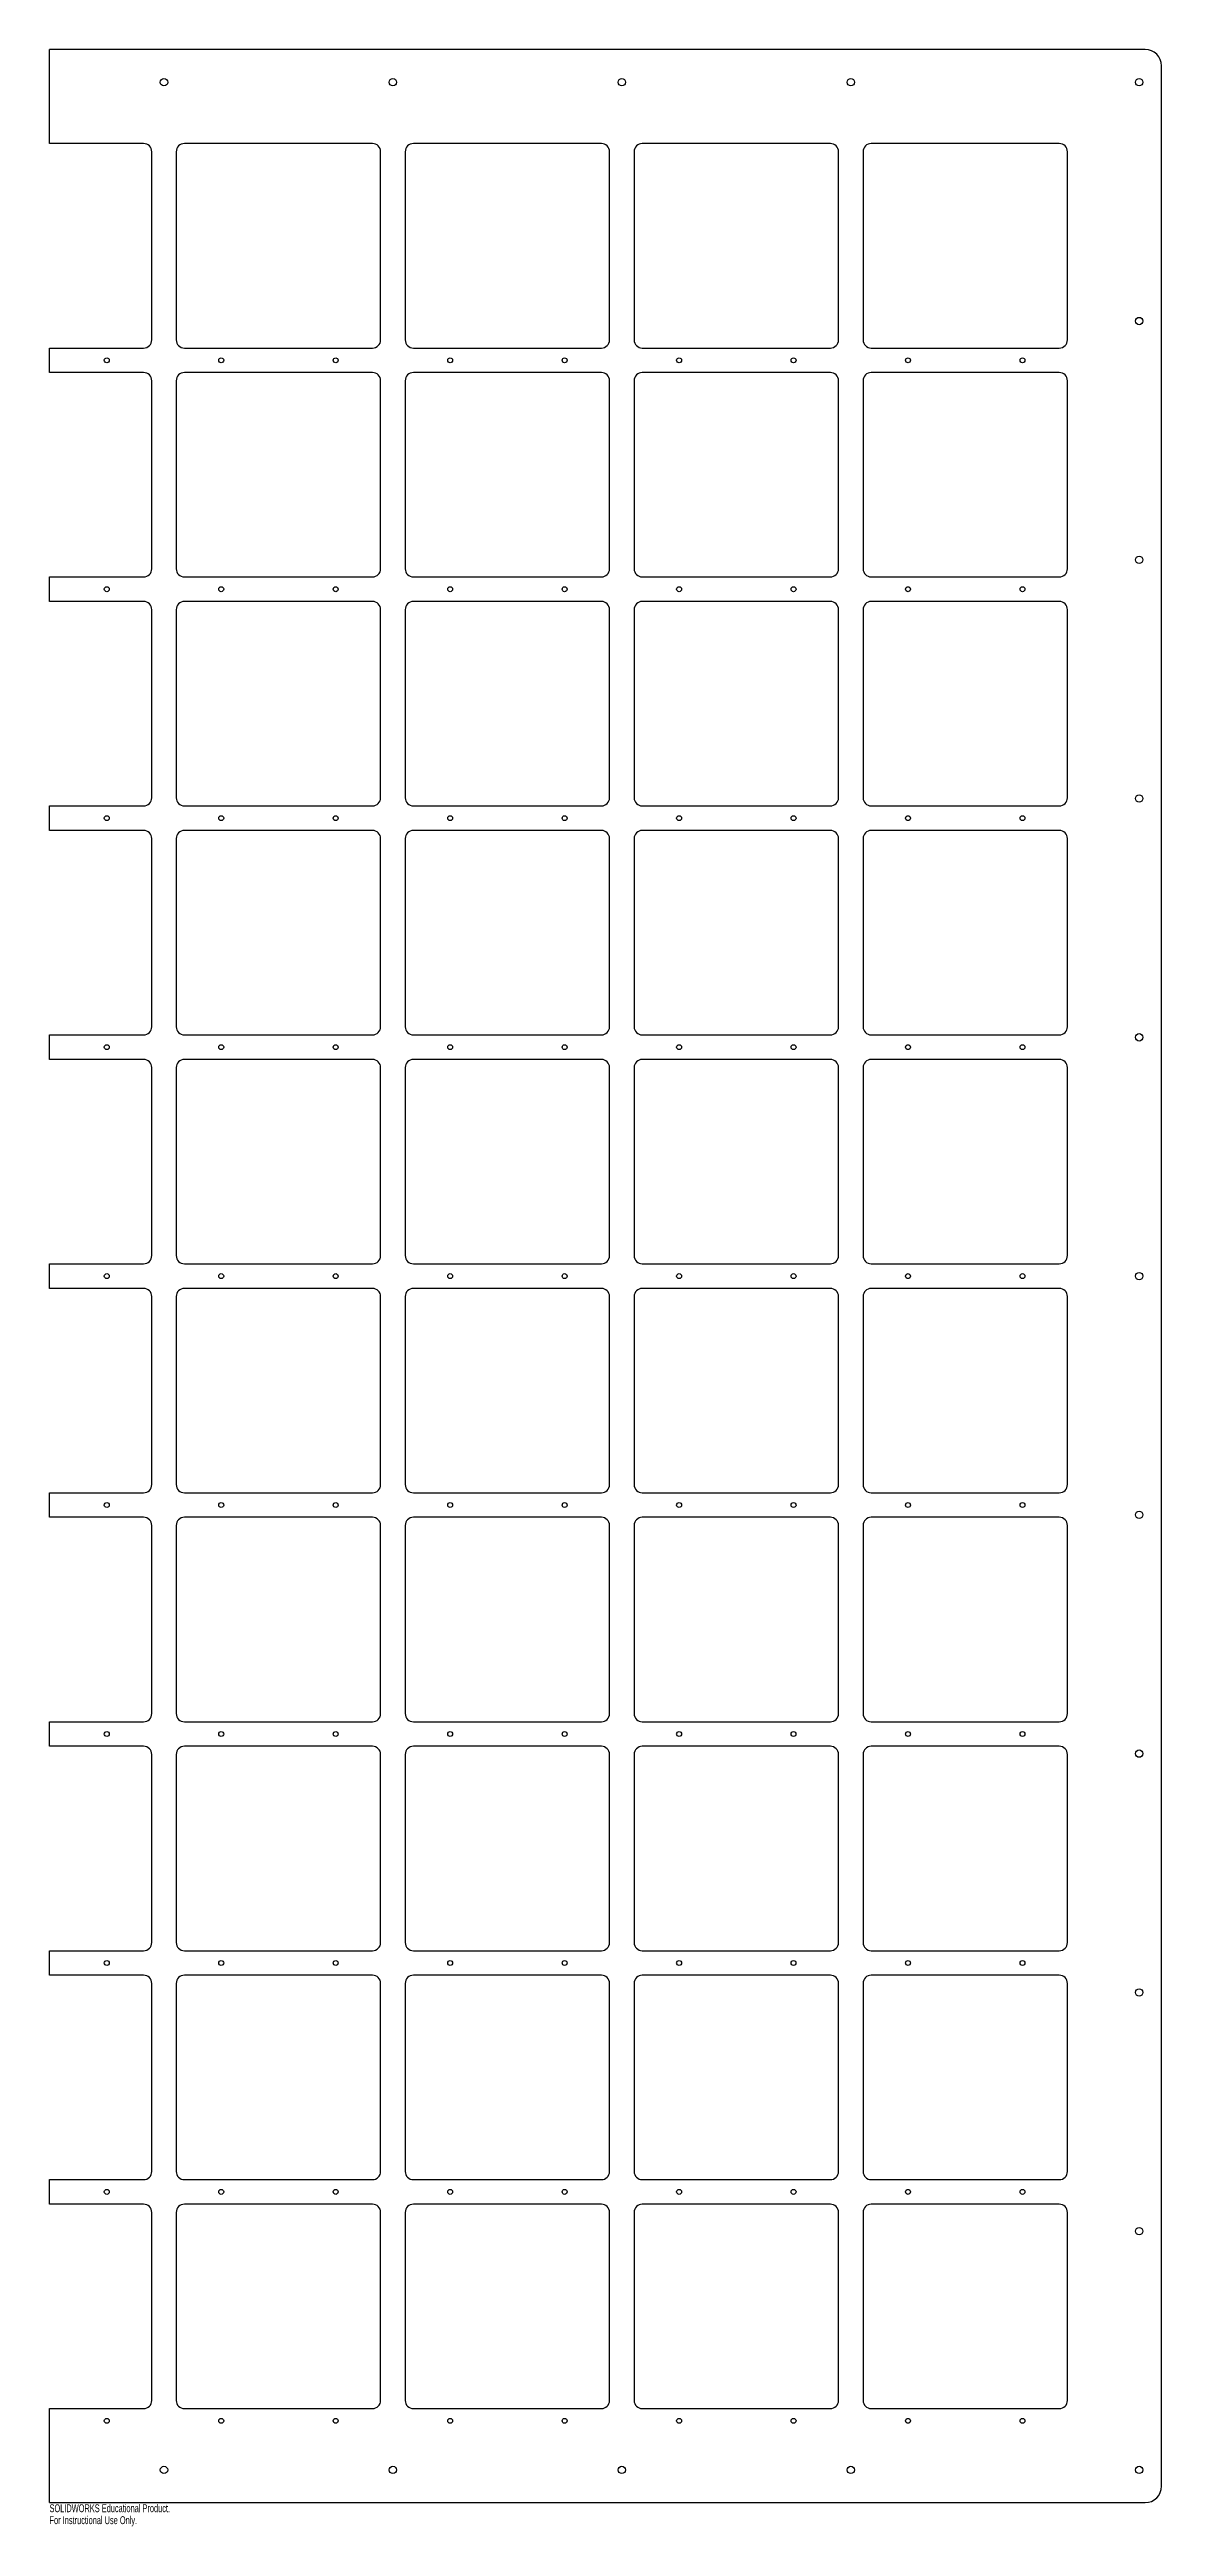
# Model space of a CAD drawing. Header units: millimetres. Extents: x 70 to 750, y -765 to 750.
import ezdxf

# ---------------------------------------------------------------- set-up
doc = ezdxf.new("R2010")
doc.units = ezdxf.units.MM
doc.styles.add('SLDTEXTSTYLE0', font='TXT', dxfattribs={"width": 0.7})

msp = doc.modelspace()

# ---------------------------------------------------------------- linework, layer by layer
at = {"color": 7, "linetype": 'Continuous', "lineweight": 25}
for p, q in [((70, 692.5), (70, 750)), ((740, 750), (70, 750)), ((750, -740), (750, 740)), ((127.5, 692.5), (70, 692.5)), ((132.5, 572.5), (132.5, 687.5)), ((147.5, 687.5), (147.5, 572.5)), ((267.5, 692.5), (152.5, 692.5)), ((272.5, 572.5), (272.5, 687.5)), ((287.5, 687.5), (287.5, 572.5)), ((407.5, 692.5), (292.5, 692.5)), ((412.5, 572.5), (412.5, 687.5)), ((427.5, 687.5), (427.5, 572.5)), ((547.5, 692.5), (432.5, 692.5)), ((552.5, 572.5), (552.5, 687.5)), ((567.5, 687.5), (567.5, 572.5)), ((687.5, 692.5), (572.5, 692.5)), ((692.5, 572.5), (692.5, 687.5)), ((70, 552.5), (70, 567.5)), ((70, 567.5), (127.5, 567.5)), ((152.5, 567.5), (267.5, 567.5)), ((292.5, 567.5), (407.5, 567.5)), ((432.5, 567.5), (547.5, 567.5)), ((572.5, 567.5), (687.5, 567.5)), ((127.5, 552.5), (70, 552.5)), ((132.5, 432.5), (132.5, 547.5)), ((147.5, 547.5), (147.5, 432.5)), ((267.5, 552.5), (152.5, 552.5)), ((272.5, 432.5), (272.5, 547.5)), ((287.5, 547.5), (287.5, 432.5)), ((407.5, 552.5), (292.5, 552.5)), ((412.5, 432.5), (412.5, 547.5)), ((427.5, 547.5), (427.5, 432.5)), ((547.5, 552.5), (432.5, 552.5)), ((552.5, 432.5), (552.5, 547.5)), ((567.5, 547.5), (567.5, 432.5)), ((687.5, 552.5), (572.5, 552.5)), ((692.5, 432.5), (692.5, 547.5)), ((70, 412.5), (70, 427.5)), ((70, 427.5), (127.5, 427.5)), ((152.5, 427.5), (267.5, 427.5)), ((292.5, 427.5), (407.5, 427.5)), ((432.5, 427.5), (547.5, 427.5)), ((572.5, 427.5), (687.5, 427.5)), ((127.5, 412.5), (70, 412.5)), ((267.5, 412.5), (152.5, 412.5)), ((407.5, 412.5), (292.5, 412.5)), ((547.5, 412.5), (432.5, 412.5)), ((687.5, 412.5), (572.5, 412.5)), ((132.5, 292.5), (132.5, 407.5)), ((147.5, 407.5), (147.5, 292.5)), ((272.5, 292.5), (272.5, 407.5)), ((287.5, 407.5), (287.5, 292.5)), ((412.5, 292.5), (412.5, 407.5)), ((427.5, 407.5), (427.5, 292.5)), ((552.5, 292.5), (552.5, 407.5)), ((567.5, 407.5), (567.5, 292.5)), ((692.5, 292.5), (692.5, 407.5)), ((70, 272.5), (70, 287.5)), ((70, 287.5), (127.5, 287.5)), ((152.5, 287.5), (267.5, 287.5)), ((292.5, 287.5), (407.5, 287.5)), ((432.5, 287.5), (547.5, 287.5)), ((572.5, 287.5), (687.5, 287.5)), ((127.5, 272.5), (70, 272.5)), ((132.5, 152.5), (132.5, 267.5)), ((147.5, 267.5), (147.5, 152.5)), ((267.5, 272.5), (152.5, 272.5)), ((272.5, 152.5), (272.5, 267.5)), ((287.5, 267.5), (287.5, 152.5)), ((407.5, 272.5), (292.5, 272.5)), ((412.5, 152.5), (412.5, 267.5)), ((427.5, 267.5), (427.5, 152.5)), ((547.5, 272.5), (432.5, 272.5)), ((552.5, 152.5), (552.5, 267.5)), ((567.5, 267.5), (567.5, 152.5)), ((687.5, 272.5), (572.5, 272.5)), ((692.5, 152.5), (692.5, 267.5)), ((70, 132.5), (70, 147.5)), ((70, 147.5), (127.5, 147.5)), ((152.5, 147.5), (267.5, 147.5)), ((292.5, 147.5), (407.5, 147.5)), ((432.5, 147.5), (547.5, 147.5)), ((572.5, 147.5), (687.5, 147.5)), ((127.5, 132.5), (70, 132.5)), ((132.5, 12.5), (132.5, 127.5)), ((147.5, 127.5), (147.5, 12.5)), ((267.5, 132.5), (152.5, 132.5)), ((272.5, 12.5), (272.5, 127.5)), ((287.5, 127.5), (287.5, 12.5)), ((407.5, 132.5), (292.5, 132.5)), ((412.5, 12.5), (412.5, 127.5)), ((427.5, 127.5), (427.5, 12.5)), ((547.5, 132.5), (432.5, 132.5)), ((552.5, 12.5), (552.5, 127.5)), ((567.5, 127.5), (567.5, 12.5)), ((687.5, 132.5), (572.5, 132.5)), ((692.5, 12.5), (692.5, 127.5)), ((70, -7.5), (70, 7.5)), ((70, 7.5), (127.5, 7.5)), ((152.5, 7.5), (267.5, 7.5)), ((292.5, 7.5), (407.5, 7.5)), ((432.5, 7.5), (547.5, 7.5)), ((572.5, 7.5), (687.5, 7.5)), ((127.5, -7.5), (70, -7.5)), ((132.5, -127.5), (132.5, -12.5)), ((147.5, -12.5), (147.5, -127.5)), ((267.5, -7.5), (152.5, -7.5)), ((272.5, -127.5), (272.5, -12.5)), ((287.5, -12.5), (287.5, -127.5)), ((407.5, -7.5), (292.5, -7.5)), ((412.5, -127.5), (412.5, -12.5)), ((427.5, -12.5), (427.5, -127.5)), ((547.5, -7.5), (432.5, -7.5)), ((552.5, -127.5), (552.5, -12.5)), ((567.5, -12.5), (567.5, -127.5)), ((687.5, -7.5), (572.5, -7.5)), ((692.5, -127.5), (692.5, -12.5)), ((70, -147.5), (70, -132.5)), ((70, -132.5), (127.5, -132.5)), ((152.5, -132.5), (267.5, -132.5)), ((292.5, -132.5), (407.5, -132.5)), ((432.5, -132.5), (547.5, -132.5)), ((572.5, -132.5), (687.5, -132.5)), ((127.5, -147.5), (70, -147.5)), ((267.5, -147.5), (152.5, -147.5)), ((407.5, -147.5), (292.5, -147.5)), ((547.5, -147.5), (432.5, -147.5)), ((687.5, -147.5), (572.5, -147.5)), ((132.5, -267.5), (132.5, -152.5)), ((147.5, -152.5), (147.5, -267.5)), ((272.5, -267.5), (272.5, -152.5)), ((287.5, -152.5), (287.5, -267.5)), ((412.5, -267.5), (412.5, -152.5)), ((427.5, -152.5), (427.5, -267.5)), ((552.5, -267.5), (552.5, -152.5)), ((567.5, -152.5), (567.5, -267.5)), ((692.5, -267.5), (692.5, -152.5)), ((70, -287.5), (70, -272.5)), ((70, -272.5), (127.5, -272.5)), ((152.5, -272.5), (267.5, -272.5)), ((292.5, -272.5), (407.5, -272.5)), ((432.5, -272.5), (547.5, -272.5)), ((572.5, -272.5), (687.5, -272.5)), ((127.5, -287.5), (70, -287.5)), ((267.5, -287.5), (152.5, -287.5)), ((407.5, -287.5), (292.5, -287.5)), ((547.5, -287.5), (432.5, -287.5)), ((687.5, -287.5), (572.5, -287.5)), ((132.5, -407.5), (132.5, -292.5)), ((147.5, -292.5), (147.5, -407.5)), ((272.5, -407.5), (272.5, -292.5)), ((287.5, -292.5), (287.5, -407.5)), ((412.5, -407.5), (412.5, -292.5)), ((427.5, -292.5), (427.5, -407.5)), ((552.5, -407.5), (552.5, -292.5)), ((567.5, -292.5), (567.5, -407.5)), ((692.5, -407.5), (692.5, -292.5)), ((70, -427.5), (70, -412.5)), ((70, -412.5), (127.5, -412.5)), ((152.5, -412.5), (267.5, -412.5)), ((292.5, -412.5), (407.5, -412.5)), ((432.5, -412.5), (547.5, -412.5)), ((572.5, -412.5), (687.5, -412.5)), ((127.5, -427.5), (70, -427.5)), ((132.5, -547.5), (132.5, -432.5)), ((147.5, -432.5), (147.5, -547.5)), ((267.5, -427.5), (152.5, -427.5)), ((272.5, -547.5), (272.5, -432.5)), ((287.5, -432.5), (287.5, -547.5)), ((407.5, -427.5), (292.5, -427.5)), ((412.5, -547.5), (412.5, -432.5)), ((427.5, -432.5), (427.5, -547.5)), ((547.5, -427.5), (432.5, -427.5)), ((552.5, -547.5), (552.5, -432.5)), ((567.5, -432.5), (567.5, -547.5)), ((687.5, -427.5), (572.5, -427.5)), ((692.5, -547.5), (692.5, -432.5)), ((70, -567.5), (70, -552.5)), ((70, -552.5), (127.5, -552.5)), ((152.5, -552.5), (267.5, -552.5)), ((292.5, -552.5), (407.5, -552.5)), ((432.5, -552.5), (547.5, -552.5)), ((572.5, -552.5), (687.5, -552.5)), ((127.5, -567.5), (70, -567.5)), ((132.5, -687.5), (132.5, -572.5)), ((147.5, -572.5), (147.5, -687.5)), ((267.5, -567.5), (152.5, -567.5)), ((272.5, -687.5), (272.5, -572.5)), ((287.5, -572.5), (287.5, -687.5)), ((407.5, -567.5), (292.5, -567.5)), ((412.5, -687.5), (412.5, -572.5)), ((427.5, -572.5), (427.5, -687.5)), ((547.5, -567.5), (432.5, -567.5)), ((552.5, -687.5), (552.5, -572.5)), ((567.5, -572.5), (567.5, -687.5)), ((687.5, -567.5), (572.5, -567.5)), ((692.5, -687.5), (692.5, -572.5)), ((70, -750), (70, -692.5)), ((70, -692.5), (127.5, -692.5)), ((152.5, -692.5), (267.5, -692.5)), ((292.5, -692.5), (407.5, -692.5)), ((432.5, -692.5), (547.5, -692.5)), ((572.5, -692.5), (687.5, -692.5)), ((70, -750), (740, -750))]:
    msp.add_line(p, q, dxfattribs=at)
for centre, radius in [((140, 730), 2.25), ((280, 730), 2.25), ((420, 730), 2.25), ((560, 730), 2.25), ((736.4, 730), 2.25), ((736.4, 584), 2.25), ((105, 560), 1.5), ((175, 560), 1.5), ((245, 560), 1.5), ((315, 560), 1.5), ((385, 560), 1.5), ((455, 560), 1.5), ((525, 560), 1.5), ((595, 560), 1.5), ((665, 560), 1.5), ((736.4, 438), 2.25), ((105, 420), 1.5), ((175, 420), 1.5), ((245, 420), 1.5), ((315, 420), 1.5), ((385, 420), 1.5), ((455, 420), 1.5), ((525, 420), 1.5), ((595, 420), 1.5), ((665, 420), 1.5), ((736.4, 292), 2.25), ((105, 280), 1.5), ((175, 280), 1.5), ((245, 280), 1.5), ((315, 280), 1.5), ((385, 280), 1.5), ((455, 280), 1.5), ((525, 280), 1.5), ((595, 280), 1.5), ((665, 280), 1.5), ((105, 140), 1.5), ((175, 140), 1.5), ((245, 140), 1.5), ((315, 140), 1.5), ((385, 140), 1.5), ((455, 140), 1.5), ((525, 140), 1.5), ((595, 140), 1.5), ((665, 140), 1.5), ((736.4, 146), 2.25), ((105, 0), 1.5), ((175, 0), 1.5), ((245, 0), 1.5), ((315, 0), 1.5), ((385, 0), 1.5), ((455, 0), 1.5), ((525, 0), 1.5), ((595, 0), 1.5), ((665, 0), 1.5), ((736.4, 0), 2.25), ((105, -140), 1.5), ((175, -140), 1.5), ((245, -140), 1.5), ((315, -140), 1.5), ((385, -140), 1.5), ((455, -140), 1.5), ((525, -140), 1.5), ((595, -140), 1.5), ((665, -140), 1.5), ((736.4, -146), 2.25), ((105, -280), 1.5), ((175, -280), 1.5), ((245, -280), 1.5), ((315, -280), 1.5), ((385, -280), 1.5), ((455, -280), 1.5), ((525, -280), 1.5), ((595, -280), 1.5), ((665, -280), 1.5), ((736.4, -292), 2.25), ((105, -420), 1.5), ((175, -420), 1.5), ((245, -420), 1.5), ((315, -420), 1.5), ((385, -420), 1.5), ((455, -420), 1.5), ((525, -420), 1.5), ((595, -420), 1.5), ((665, -420), 1.5), ((736.4, -438), 2.25), ((105, -560), 1.5), ((175, -560), 1.5), ((245, -560), 1.5), ((315, -560), 1.5), ((385, -560), 1.5), ((455, -560), 1.5), ((525, -560), 1.5), ((595, -560), 1.5), ((665, -560), 1.5), ((736.4, -584), 2.25), ((105, -700), 1.5), ((175, -700), 1.5), ((245, -700), 1.5), ((315, -700), 1.5), ((385, -700), 1.5), ((455, -700), 1.5), ((525, -700), 1.5), ((595, -700), 1.5), ((665, -700), 1.5), ((140, -730), 2.25), ((280, -730), 2.25), ((420, -730), 2.25), ((560, -730), 2.25), ((736.4, -730), 2.25)]:
    msp.add_circle(centre, radius, dxfattribs=at)
for centre, radius, start, end in [((740, 740), 10, 0, 90), ((127.5, 687.5), 5, 0, 90), ((152.5, 687.5), 5, 90, 180), ((267.5, 687.5), 5, 0, 90), ((292.5, 687.5), 5, 90, 180), ((407.5, 687.5), 5, 0, 90), ((432.5, 687.5), 5, 90, 180), ((547.5, 687.5), 5, 0, 90), ((572.5, 687.5), 5, 90, 180), ((687.5, 687.5), 5, 0, 90), ((127.5, 572.5), 5, 270, 0), ((152.5, 572.5), 5, 180, 270), ((267.5, 572.5), 5, 270, 0), ((292.5, 572.5), 5, 180, 270), ((407.5, 572.5), 5, 270, 0), ((432.5, 572.5), 5, 180, 270), ((547.5, 572.5), 5, 270, 0), ((572.5, 572.5), 5, 180, 270), ((687.5, 572.5), 5, 270, 0), ((127.5, 547.5), 5, 0, 90), ((152.5, 547.5), 5, 90, 180), ((267.5, 547.5), 5, 0, 90), ((292.5, 547.5), 5, 90, 180), ((407.5, 547.5), 5, 0, 90), ((432.5, 547.5), 5, 90, 180), ((547.5, 547.5), 5, 0, 90), ((572.5, 547.5), 5, 90, 180), ((687.5, 547.5), 5, 0, 90), ((127.5, 432.5), 5, 270, 0), ((152.5, 432.5), 5, 180, 270), ((267.5, 432.5), 5, 270, 0), ((292.5, 432.5), 5, 180, 270), ((407.5, 432.5), 5, 270, 0), ((432.5, 432.5), 5, 180, 270), ((547.5, 432.5), 5, 270, 0), ((572.5, 432.5), 5, 180, 270), ((687.5, 432.5), 5, 270, 0), ((127.5, 407.5), 5, 0, 90), ((152.5, 407.5), 5, 90, 180), ((267.5, 407.5), 5, 0, 90), ((292.5, 407.5), 5, 90, 180), ((407.5, 407.5), 5, 0, 90), ((432.5, 407.5), 5, 90, 180), ((547.5, 407.5), 5, 0, 90), ((572.5, 407.5), 5, 90, 180), ((687.5, 407.5), 5, 0, 90), ((127.5, 292.5), 5, 270, 0), ((152.5, 292.5), 5, 180, 270), ((267.5, 292.5), 5, 270, 0), ((292.5, 292.5), 5, 180, 270), ((407.5, 292.5), 5, 270, 0), ((432.5, 292.5), 5, 180, 270), ((547.5, 292.5), 5, 270, 0), ((572.5, 292.5), 5, 180, 270), ((687.5, 292.5), 5, 270, 0), ((127.5, 267.5), 5, 0, 90), ((152.5, 267.5), 5, 90, 180), ((267.5, 267.5), 5, 0, 90), ((292.5, 267.5), 5, 90, 180), ((407.5, 267.5), 5, 0, 90), ((432.5, 267.5), 5, 90, 180), ((547.5, 267.5), 5, 0, 90), ((572.5, 267.5), 5, 90, 180), ((687.5, 267.5), 5, 0, 90), ((127.5, 152.5), 5, 270, 0), ((152.5, 152.5), 5, 180, 270), ((267.5, 152.5), 5, 270, 0), ((292.5, 152.5), 5, 180, 270), ((407.5, 152.5), 5, 270, 0), ((432.5, 152.5), 5, 180, 270), ((547.5, 152.5), 5, 270, 0), ((572.5, 152.5), 5, 180, 270), ((687.5, 152.5), 5, 270, 0), ((127.5, 127.5), 5, 0, 90), ((152.5, 127.5), 5, 90, 180), ((267.5, 127.5), 5, 0, 90), ((292.5, 127.5), 5, 90, 180), ((407.5, 127.5), 5, 0, 90), ((432.5, 127.5), 5, 90, 180), ((547.5, 127.5), 5, 0, 90), ((572.5, 127.5), 5, 90, 180), ((687.5, 127.5), 5, 0, 90), ((127.5, 12.5), 5, 270, 0), ((152.5, 12.5), 5, 180, 270), ((267.5, 12.5), 5, 270, 0), ((292.5, 12.5), 5, 180, 270), ((407.5, 12.5), 5, 270, 0), ((432.5, 12.5), 5, 180, 270), ((547.5, 12.5), 5, 270, 0), ((572.5, 12.5), 5, 180, 270), ((687.5, 12.5), 5, 270, 0), ((127.5, -12.5), 5, 0, 90), ((152.5, -12.5), 5, 90, 180), ((267.5, -12.5), 5, 0, 90), ((292.5, -12.5), 5, 90, 180), ((407.5, -12.5), 5, 0, 90), ((432.5, -12.5), 5, 90, 180), ((547.5, -12.5), 5, 0, 90), ((572.5, -12.5), 5, 90, 180), ((687.5, -12.5), 5, 0, 90), ((127.5, -127.5), 5, 270, 0), ((152.5, -127.5), 5, 180, 270), ((267.5, -127.5), 5, 270, 0), ((292.5, -127.5), 5, 180, 270), ((407.5, -127.5), 5, 270, 0), ((432.5, -127.5), 5, 180, 270), ((547.5, -127.5), 5, 270, 0), ((572.5, -127.5), 5, 180, 270), ((687.5, -127.5), 5, 270, 0), ((127.5, -152.5), 5, 0, 90), ((152.5, -152.5), 5, 90, 180), ((267.5, -152.5), 5, 0, 90), ((292.5, -152.5), 5, 90, 180), ((407.5, -152.5), 5, 0, 90), ((432.5, -152.5), 5, 90, 180), ((547.5, -152.5), 5, 0, 90), ((572.5, -152.5), 5, 90, 180), ((687.5, -152.5), 5, 0, 90), ((127.5, -267.5), 5, 270, 0), ((152.5, -267.5), 5, 180, 270), ((267.5, -267.5), 5, 270, 0), ((292.5, -267.5), 5, 180, 270), ((407.5, -267.5), 5, 270, 0), ((432.5, -267.5), 5, 180, 270), ((547.5, -267.5), 5, 270, 0), ((572.5, -267.5), 5, 180, 270), ((687.5, -267.5), 5, 270, 0), ((127.5, -292.5), 5, 0, 90), ((152.5, -292.5), 5, 90, 180), ((267.5, -292.5), 5, 0, 90), ((292.5, -292.5), 5, 90, 180), ((407.5, -292.5), 5, 0, 90), ((432.5, -292.5), 5, 90, 180), ((547.5, -292.5), 5, 0, 90), ((572.5, -292.5), 5, 90, 180), ((687.5, -292.5), 5, 0, 90), ((127.5, -407.5), 5, 270, 0), ((152.5, -407.5), 5, 180, 270), ((267.5, -407.5), 5, 270, 0), ((292.5, -407.5), 5, 180, 270), ((407.5, -407.5), 5, 270, 0), ((432.5, -407.5), 5, 180, 270), ((547.5, -407.5), 5, 270, 0), ((572.5, -407.5), 5, 180, 270), ((687.5, -407.5), 5, 270, 0), ((127.5, -432.5), 5, 0, 90), ((152.5, -432.5), 5, 90, 180), ((267.5, -432.5), 5, 0, 90), ((292.5, -432.5), 5, 90, 180), ((407.5, -432.5), 5, 0, 90), ((432.5, -432.5), 5, 90, 180), ((547.5, -432.5), 5, 0, 90), ((572.5, -432.5), 5, 90, 180), ((687.5, -432.5), 5, 0, 90), ((127.5, -547.5), 5, 270, 0), ((152.5, -547.5), 5, 180, 270), ((267.5, -547.5), 5, 270, 0), ((292.5, -547.5), 5, 180, 270), ((407.5, -547.5), 5, 270, 0), ((432.5, -547.5), 5, 180, 270), ((547.5, -547.5), 5, 270, 0), ((572.5, -547.5), 5, 180, 270), ((687.5, -547.5), 5, 270, 0), ((127.5, -572.5), 5, 0, 90), ((152.5, -572.5), 5, 90, 180), ((267.5, -572.5), 5, 0, 90), ((292.5, -572.5), 5, 90, 180), ((407.5, -572.5), 5, 0, 90), ((432.5, -572.5), 5, 90, 180), ((547.5, -572.5), 5, 0, 90), ((572.5, -572.5), 5, 90, 180), ((687.5, -572.5), 5, 0, 90), ((127.5, -687.5), 5, 270, 0), ((152.5, -687.5), 5, 180, 270), ((267.5, -687.5), 5, 270, 0), ((292.5, -687.5), 5, 180, 270), ((407.5, -687.5), 5, 270, 0), ((432.5, -687.5), 5, 180, 270), ((547.5, -687.5), 5, 270, 0), ((572.5, -687.5), 5, 180, 270), ((687.5, -687.5), 5, 270, 0), ((740, -740), 10, 270, 0)]:
    msp.add_arc(centre, radius, start, end, dxfattribs=at)

# ---------------------------------------------------------------- texts
at = {"color": 7, "linetype": 'Continuous', "char_height": 4.834, "attachment_point": 1, "style": 'SLDTEXTSTYLE0'}
for s, insert in [('SOLIDWORKS Educational Product.', (70, -751)), ('For Instructional Use Only.', (70, -758.3))]:
    msp.add_mtext(s, dxfattribs=dict(at, insert=insert))

doc.saveas('drawing.dxf')
